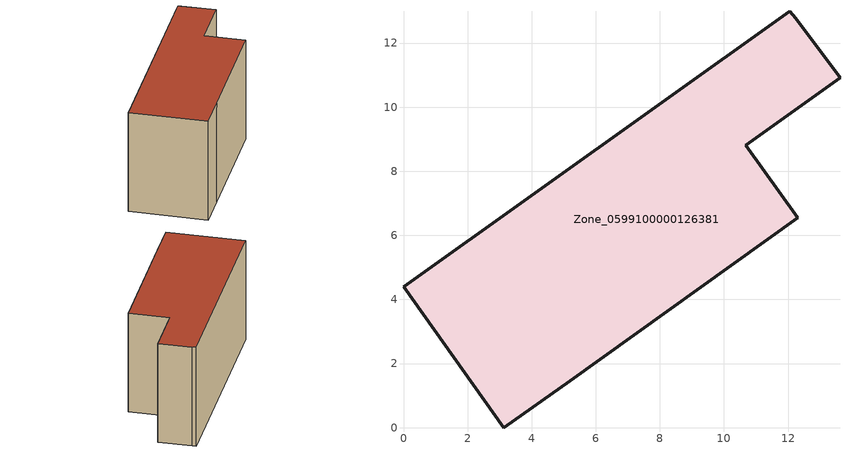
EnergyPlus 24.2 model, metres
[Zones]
Zone_0599100000126381
 floor ground (C_G): 3.13,0 0,4.39 12.05,12.99 12.23,12.78 13.62,10.92 10.68,8.81 12.3,6.54 5.2,1.46 z0
 wall outside (C_F): 10.68,8.81 13.62,10.92 12.23,12.78 12.05,12.99 0,4.39 3.13,0 5.2,1.46 12.3,6.54 10.68,8.81 z0:7.43
 roof outside (C_R): 12.23,12.78 12.05,12.99 0,4.39 3.13,0 5.2,1.46 12.3,6.54 10.68,8.81 13.62,10.92 z7.43
[BUILDING]
Pand.0599100000126381: North Axis=0; Terrain=City; Loads Convergence Tolerance Value=0.04; Temperature Convergence Tolerance Value=0.4; Solar Distribution=FullExterior; Maximum Number of Warmup Days=25; Minimum Number of Warmup Days=1
[Site:Location]
Rotterdam.The.Hague.AP_ZH_NLD Design_Conditions: Latitude=51.96; Longitude=4.45; Time Zone=1; Elevation=-4.5
[SITE:GROUNDTEMPERATURE:BUILDINGSURFACE]
18, 18, 18, 18, 18, 18, 18, 18, 18, 18, 18, 18
[MATERIAL] Thermal Absorptance=0.9; Solar Absorptance=0.7; Visible Absorptance=0.7
Name | Roughness | Thickness | Conductivity | Density | Specific Heat
G.TI.1975-1991 | MediumSmooth | 0.15 | 0.288461 | 540 | 1210
F.TI.1975-1991 | Rough | 0.3 | 0.230769 | 1920 | 840
R.TI.1975-1991 | MediumRough | 0.2 | 0.153846 | 1500 | 1000
[CONSTRUCTION]
C_G: G.TI.1975-1991
C_F: F.TI.1975-1991
C_R: R.TI.1975-1991
[ZONE]
Zone_0599100000126381: Type=1; Multiplier=1; Ceiling Height=Autocalculate; Volume=Autocalculate; Floor Area=autocalculate; Part of Total Floor Area=Yes
[ZONEINFILTRATION:DESIGNFLOWRATE]
Infil_Zone_0599100000126381: Zone or ZoneList or Space or SpaceList=Zone_0599100000126381; Schedule=AlwaysOn; Design Flow Rate Calculation Method=Flow/Area; Flow Rate per Floor Area=0.003; Constant Term Coefficient=1; Temperature Term Coefficient=0; Velocity Term Coefficient=0; Velocity Squared Term Coefficient=0
[HVACTEMPLATE:ZONE:IDEALLOADSAIRSYSTEM]
Zone_0599100000126381: Maximum Heating Supply Air Temperature=50; Minimum Cooling Supply Air Temperature=13; Maximum Heating Supply Air Humidity Ratio=0.0156; Minimum Cooling Supply Air Humidity Ratio=0.0077; Heating Limit=NoLimit; Cooling Limit=NoLimit; Dehumidification Control Type=ConstantSensibleHeatRatio; Cooling Sensible Heat Ratio=0.7; Dehumidification Setpoint=60; Humidification Control Type=None; Humidification Setpoint=30; Outdoor Air Method=None; Outdoor Air Flow Rate per Person=0.00944; Outdoor Air Flow Rate per Zone Floor Area=0; Outdoor Air Flow Rate per Zone=0; Demand Controlled Ventilation Type=None; Outdoor Air Economizer Type=NoEconomizer; Heat Recovery Type=None; Sensible Heat Recovery Effectiveness=0.7; Latent Heat Recovery Effectiveness=0.65
[ZONECONTROL:THERMOSTAT]
ThermostatControl_Zone_0599100000126381: Zone or ZoneList=Zone_0599100000126381; Control Type Schedule=DualSetpointControlType; Control 1=Thermostat_Zone_0599100000126381; Temperature Difference Between Cutout And Setpoint=0
[THERMOSTATSETPOINT:DUALSETPOINT]
Thermostat_Zone_0599100000126381: Heating Setpoint Temperature Schedule=HeatingSetpoint_Zone_0599100000126381; Cooling Setpoint Temperature Schedule=CoolingSetpoint_Zone_0599100000126381
[SCHEDULE:COMPACT]
HeatingSetpoint_Zone_0599100000126381: Through: 12/31, For: AllDays, Until: 24:00, 21
CoolingSetpoint_Zone_0599100000126381: Through: 12/31, For: AllDays, Until: 24:00, 24
DualSetpointControlType: Through: 12/31, For: AllDays, Until: 24:00, 4
AlwaysOn: Through: 12/31, For: AllDays, Until: 24:00, 1
